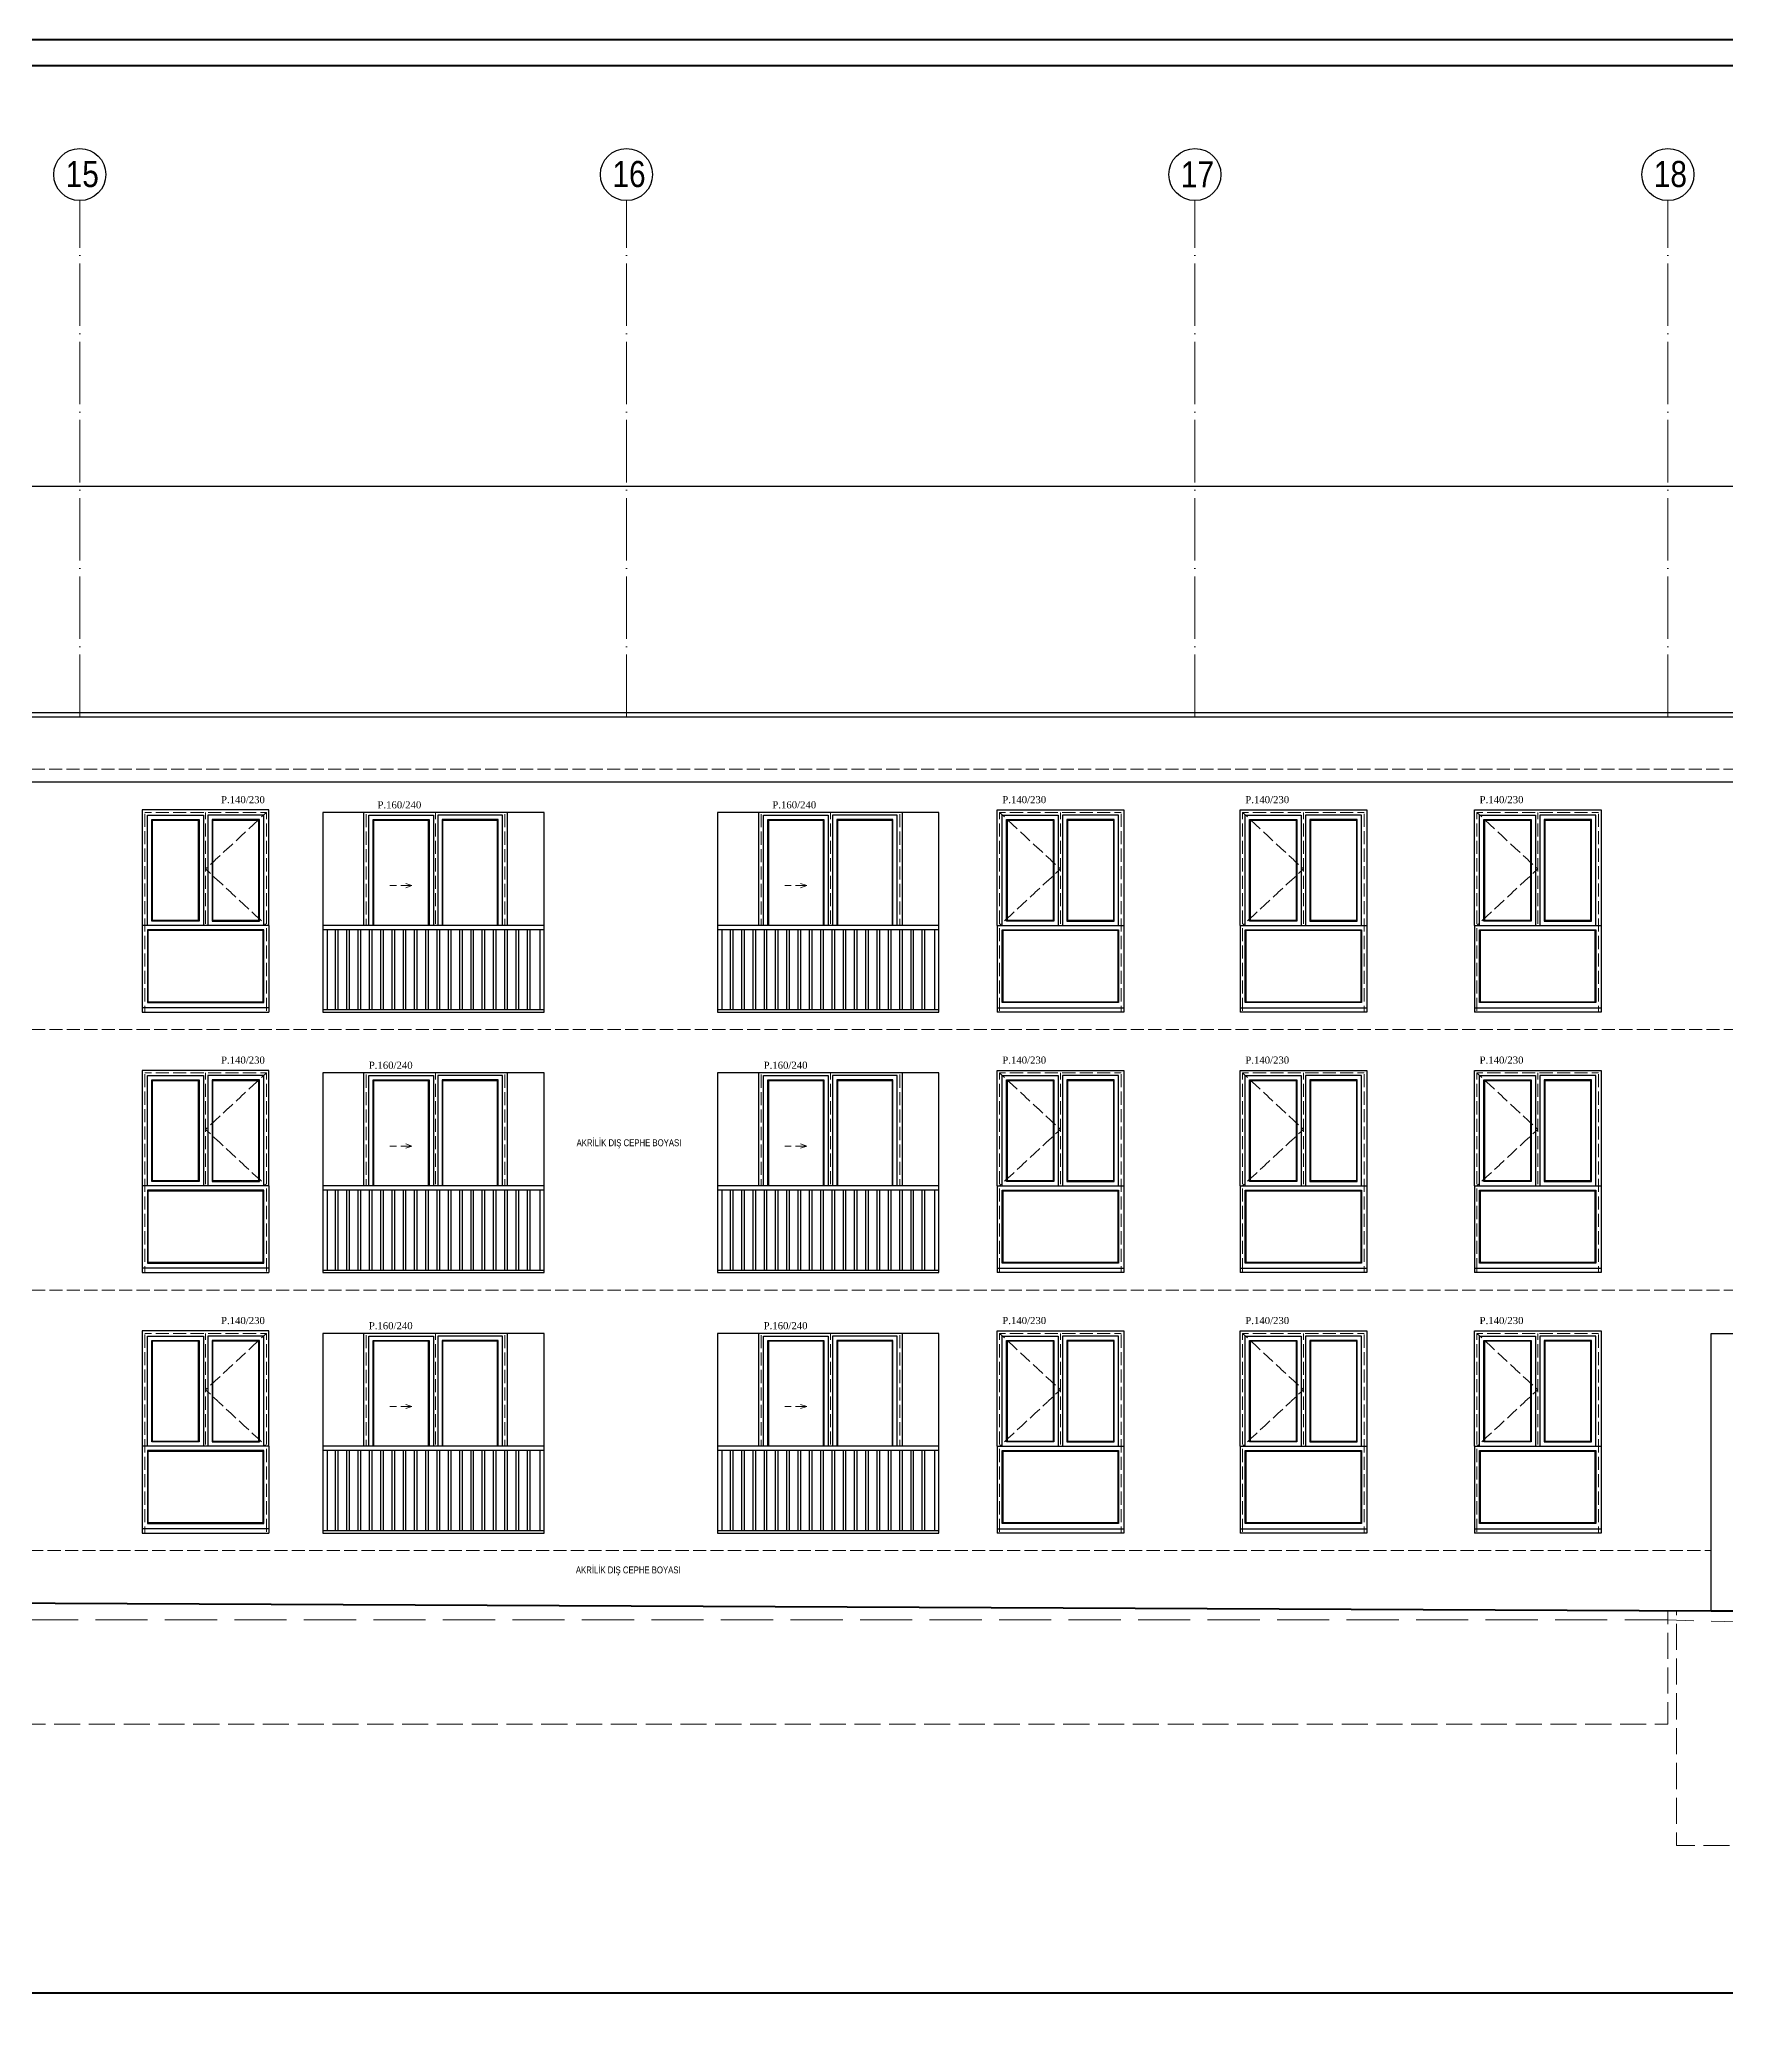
# Model space of a CAD drawing. Header units: millimetres. Extents: x 11587 to 81192, y -36083 to -25300.
# Drawn here: x 72879 to 74821, y -33878 to -31583 of the extents above; entities that cross this region are included whole.
import ezdxf

# ---------------------------------------------------------------- set-up
doc = ezdxf.new("R2010")
doc.units = ezdxf.units.MM
doc.linetypes.add('AKS', pattern=[30, 24, -3, 0, -3])
doc.linetypes.add('IZDUSUM1', pattern=[20, 7.5, -5, 7.5, 0])
for name, color, linetype, lineweight in [('rtm-aks balon', 20, 'Continuous', 25), ('rtm-aks balon yazı', 7, 'Continuous', 20), ('rtm-aks yeni', 7, 'AKS', 20), ('rtm-antet-02', 140, 'Continuous', 40), ('rtm-cephe-03', 241, 'Continuous', 30), ('rtm-cephe-04', 33, 'Continuous', 25), ('rtm-izdusum-üst ince', 8, 'IZDUSUM1', 5), ('rtm-izdusum-üst kalın', 211, 'IZDUSUM1', 15), ('rtm-kesit katmanı-05', 153, 'Continuous', 20), ('rtm-mhl-yazı-malzeme', 253, 'Continuous', 13), ('rtm-tas_betonarme', 50, 'Continuous', 40)]:
    doc.layers.add(name, color=color, linetype=linetype, lineweight=lineweight)
doc.styles.add('AKSYAZI', font='ARIALN.TTF')
doc.styles.get("Standard").update_dxf_attribs({"font": 'arial.ttf'})
doc.styles.add('VAZ-OLCU', font='times.ttf', dxfattribs={"height": 60})

msp = doc.modelspace()

# ---------------------------------------------------------------- linework, layer by layer
at = {"layer": 'rtm-aks balon'}
for centre in [(72925.29, -31738.07), (73555.29, -31738.07), (74210.29, -31738.07), (74755.29, -31738.07)]:
    msp.add_circle(centre, 30, dxfattribs=at)
at = {"layer": 'rtm-aks yeni', "ltscale": 3}
for p, q in [((72925.29, -32362.99), (72925.29, -31768.07)), ((73555.29, -32362.99), (73555.29, -31768.07)), ((74210.29, -32362.99), (74210.29, -31768.07)), ((74755.29, -32362.99), (74755.29, -31768.07))]:
    msp.add_line(p, q, dxfattribs=at)
at = {"layer": 'rtm-antet-02'}
for points in [[(68391.61, -31582.89), (68391.61, -36082.89), (81191.61, -36082.89), (81191.61, -31582.89), (68391.61, -31582.89)], [(81161.61, -33832.89), (68421.61, -33832.89)]]:
    msp.add_lwpolyline(points, dxfattribs=at)
msp.add_lwpolyline([(68421.61, -31612.89), (68421.61, -36052.89), (81161.61, -36052.89), (81161.61, -31612.89)], close=True, dxfattribs=at)
at = {"layer": 'rtm-cephe-03'}
for points in [[(68973.06, -32357.99), (69625.29, -32097.1), (75670.29, -32097.1)], [(76500.29, -32357.99), (68795.29, -32357.99)], [(76500.29, -32362.99), (68795.29, -32362.99)], [(76495.29, -32437.99), (68800.29, -32437.99)], [(74805.29, -33392.99), (74805.29, -33072.99), (75040.29, -33072.99), (75040.29, -33392.99)]]:
    msp.add_lwpolyline(points, dxfattribs=at)
for points in [[(73460.29, -32472.99), (73205.29, -32472.99), (73205.29, -32702.99), (73460.29, -32702.99)], [(73915.29, -32472.99), (73660.29, -32472.99), (73660.29, -32702.99), (73915.29, -32702.99)], [(73460.29, -32772.99), (73205.29, -32772.99), (73205.29, -33002.99), (73460.29, -33002.99)], [(73915.29, -32772.99), (73660.29, -32772.99), (73660.29, -33002.99), (73915.29, -33002.99)], [(73460.29, -33072.99), (73205.29, -33072.99), (73205.29, -33302.99), (73460.29, -33302.99)], [(73915.29, -33072.99), (73660.29, -33072.99), (73660.29, -33302.99), (73915.29, -33302.99)]]:
    msp.add_lwpolyline(points, close=True, dxfattribs=at)
at = {"layer": 'rtm-cephe-04'}
for p, q in [((73143.29, -32697.99), (72997.29, -32697.99)), ((72997.29, -32697.99), (72997.29, -32702.99)), ((72997.29, -32702.99), (73143.29, -32702.99)), ((73143.29, -32697.99), (73143.29, -32702.99)), ((73982.29, -32697.99), (74128.29, -32697.99)), ((73982.29, -32697.99), (73982.29, -32702.99)), ((74128.29, -32702.99), (73982.29, -32702.99)), ((74128.29, -32697.99), (74128.29, -32702.99)), ((74262.29, -32697.99), (74408.29, -32697.99)), ((74262.29, -32697.99), (74262.29, -32702.99)), ((74408.29, -32702.99), (74262.29, -32702.99)), ((74408.29, -32697.99), (74408.29, -32702.99)), ((74532.29, -32697.99), (74678.29, -32697.99)), ((74532.29, -32697.99), (74532.29, -32702.99)), ((74678.29, -32702.99), (74532.29, -32702.99)), ((74678.29, -32697.99), (74678.29, -32702.99)), ((73143.29, -32997.99), (72997.29, -32997.99)), ((72997.29, -32997.99), (72997.29, -33002.99)), ((73143.29, -32997.99), (73143.29, -33002.99)), ((73982.29, -32997.99), (74128.29, -32997.99)), ((73982.29, -32997.99), (73982.29, -33002.99)), ((74128.29, -32997.99), (74128.29, -33002.99)), ((74262.29, -32997.99), (74408.29, -32997.99)), ((74262.29, -32997.99), (74262.29, -33002.99)), ((74408.29, -32997.99), (74408.29, -33002.99)), ((74532.29, -32997.99), (74678.29, -32997.99)), ((74532.29, -32997.99), (74532.29, -33002.99)), ((74678.29, -32997.99), (74678.29, -33002.99)), ((72997.29, -33002.99), (73143.29, -33002.99)), ((74128.29, -33002.99), (73982.29, -33002.99)), ((74408.29, -33002.99), (74262.29, -33002.99)), ((74678.29, -33002.99), (74532.29, -33002.99)), ((73143.29, -33297.99), (72997.29, -33297.99)), ((72997.29, -33297.99), (72997.29, -33302.99)), ((73143.29, -33297.99), (73143.29, -33302.99)), ((73982.29, -33297.99), (74128.29, -33297.99)), ((73982.29, -33297.99), (73982.29, -33302.99)), ((74128.29, -33297.99), (74128.29, -33302.99)), ((74262.29, -33297.99), (74408.29, -33297.99)), ((74262.29, -33297.99), (74262.29, -33302.99)), ((74408.29, -33297.99), (74408.29, -33302.99)), ((74532.29, -33297.99), (74678.29, -33297.99)), ((74532.29, -33297.99), (74532.29, -33302.99)), ((74678.29, -33297.99), (74678.29, -33302.99)), ((72997.29, -33302.99), (73143.29, -33302.99)), ((74128.29, -33302.99), (73982.29, -33302.99)), ((74408.29, -33302.99), (74262.29, -33302.99)), ((74678.29, -33302.99), (74532.29, -33302.99))]:
    msp.add_line(p, q, dxfattribs=at)
for points in [[(73143.29, -32602.99), (73143.29, -32469.99), (72997.29, -32469.99), (72997.29, -32602.99)], [(73252.29, -32472.99), (73252.29, -32602.99)], [(73418.29, -32602.99), (73418.29, -32472.99)], [(73707.29, -32472.99), (73707.29, -32602.99)], [(73873.29, -32602.99), (73873.29, -32472.99)], [(73982.29, -32602.99), (73982.29, -32469.99), (74128.29, -32469.99), (74128.29, -32602.99)], [(74262.29, -32602.99), (74262.29, -32469.99), (74408.29, -32469.99), (74408.29, -32602.99)], [(74532.29, -32602.99), (74532.29, -32469.99), (74678.29, -32469.99), (74678.29, -32602.99)], [(73003.29, -32602.99), (73003.29, -32475.99), (73067.79, -32475.99), (73067.79, -32602.99)], [(73137.29, -32602.99), (73137.29, -32475.99), (73072.79, -32475.99), (73072.79, -32602.99)], [(73258.29, -32602.99), (73258.29, -32475.99), (73332.79, -32475.99), (73332.79, -32602.99)], [(73263.29, -32602.99), (73263.29, -32480.99), (73327.79, -32480.99), (73327.79, -32602.99)], [(73412.29, -32602.99), (73412.29, -32475.99), (73337.79, -32475.99), (73337.79, -32602.99)], [(73407.29, -32602.99), (73407.29, -32480.99), (73342.79, -32480.99), (73342.79, -32602.99)], [(73713.29, -32602.99), (73713.29, -32475.99), (73787.79, -32475.99), (73787.79, -32602.99)], [(73718.29, -32602.99), (73718.29, -32480.99), (73782.79, -32480.99), (73782.79, -32602.99)], [(73867.29, -32602.99), (73867.29, -32475.99), (73792.79, -32475.99), (73792.79, -32602.99)], [(73862.29, -32602.99), (73862.29, -32480.99), (73797.79, -32480.99), (73797.79, -32602.99)], [(73988.29, -32602.99), (73988.29, -32475.99), (74052.79, -32475.99), (74052.79, -32602.99)], [(74122.29, -32602.99), (74122.29, -32475.99), (74057.79, -32475.99), (74057.79, -32602.99)], [(74268.29, -32602.99), (74268.29, -32475.99), (74332.79, -32475.99), (74332.79, -32602.99)], [(74402.29, -32602.99), (74402.29, -32475.99), (74337.79, -32475.99), (74337.79, -32602.99)], [(74538.29, -32602.99), (74538.29, -32475.99), (74602.79, -32475.99), (74602.79, -32602.99)], [(74672.29, -32602.99), (74672.29, -32475.99), (74607.79, -32475.99), (74607.79, -32602.99)], [(72997.29, -32602.99), (72997.29, -32697.99)], [(73143.29, -32602.99), (72997.29, -32602.99)], [(73143.29, -32602.99), (73143.29, -32697.99)], [(73460.29, -32602.99), (73205.29, -32602.99)], [(73460.29, -32607.99), (73205.29, -32607.99)], [(73210.29, -32607.99), (73210.29, -32699.99)], [(73219.79, -32607.99), (73219.79, -32699.99)], [(73222.79, -32607.99), (73222.79, -32699.99)], [(73232.79, -32607.99), (73232.79, -32699.99)], [(73235.79, -32607.99), (73235.79, -32699.99)], [(73245.79, -32607.99), (73245.79, -32699.99)], [(73248.79, -32607.99), (73248.79, -32699.99)], [(73258.79, -32607.99), (73258.79, -32699.99)], [(73261.79, -32607.99), (73261.79, -32699.99)], [(73271.79, -32607.99), (73271.79, -32699.99)], [(73274.79, -32607.99), (73274.79, -32699.99)], [(73284.79, -32607.99), (73284.79, -32699.99)], [(73287.79, -32607.99), (73287.79, -32699.99)], [(73297.79, -32607.99), (73297.79, -32699.99)], [(73300.79, -32607.99), (73300.79, -32699.99)], [(73310.79, -32607.99), (73310.79, -32699.99)], [(73313.79, -32607.99), (73313.79, -32699.99)], [(73323.79, -32607.99), (73323.79, -32699.99)], [(73326.79, -32607.99), (73326.79, -32699.99)], [(73336.79, -32607.99), (73336.79, -32699.99)], [(73339.79, -32607.99), (73339.79, -32699.99)], [(73349.79, -32607.99), (73349.79, -32699.99)], [(73352.79, -32607.99), (73352.79, -32699.99)], [(73362.79, -32607.99), (73362.79, -32699.99)], [(73365.79, -32607.99), (73365.79, -32699.99)], [(73375.79, -32607.99), (73375.79, -32699.99)], [(73378.79, -32607.99), (73378.79, -32699.99)], [(73388.79, -32607.99), (73388.79, -32699.99)], [(73391.79, -32607.99), (73391.79, -32699.99)], [(73401.79, -32607.99), (73401.79, -32699.99)], [(73404.79, -32607.99), (73404.79, -32699.99)], [(73414.79, -32607.99), (73414.79, -32699.99)], [(73417.79, -32607.99), (73417.79, -32699.99)], [(73427.79, -32607.99), (73427.79, -32699.99)], [(73430.79, -32607.99), (73430.79, -32699.99)], [(73440.79, -32607.99), (73440.79, -32699.99)], [(73443.79, -32607.99), (73443.79, -32699.99)], [(73455.29, -32607.99), (73455.29, -32699.99)], [(73915.29, -32602.99), (73660.29, -32602.99)], [(73915.29, -32607.99), (73660.29, -32607.99)], [(73665.29, -32607.99), (73665.29, -32699.99)], [(73674.79, -32607.99), (73674.79, -32699.99)], [(73677.79, -32607.99), (73677.79, -32699.99)], [(73687.79, -32607.99), (73687.79, -32699.99)], [(73690.79, -32607.99), (73690.79, -32699.99)], [(73700.79, -32607.99), (73700.79, -32699.99)], [(73703.79, -32607.99), (73703.79, -32699.99)], [(73713.79, -32607.99), (73713.79, -32699.99)], [(73716.79, -32607.99), (73716.79, -32699.99)], [(73726.79, -32607.99), (73726.79, -32699.99)], [(73729.79, -32607.99), (73729.79, -32699.99)], [(73739.79, -32607.99), (73739.79, -32699.99)], [(73742.79, -32607.99), (73742.79, -32699.99)], [(73752.79, -32607.99), (73752.79, -32699.99)], [(73755.79, -32607.99), (73755.79, -32699.99)], [(73765.79, -32607.99), (73765.79, -32699.99)], [(73768.79, -32607.99), (73768.79, -32699.99)], [(73778.79, -32607.99), (73778.79, -32699.99)], [(73781.79, -32607.99), (73781.79, -32699.99)], [(73791.79, -32607.99), (73791.79, -32699.99)], [(73794.79, -32607.99), (73794.79, -32699.99)], [(73804.79, -32607.99), (73804.79, -32699.99)], [(73807.79, -32607.99), (73807.79, -32699.99)], [(73817.79, -32607.99), (73817.79, -32699.99)], [(73820.79, -32607.99), (73820.79, -32699.99)], [(73830.79, -32607.99), (73830.79, -32699.99)], [(73833.79, -32607.99), (73833.79, -32699.99)], [(73843.79, -32607.99), (73843.79, -32699.99)], [(73846.79, -32607.99), (73846.79, -32699.99)], [(73856.79, -32607.99), (73856.79, -32699.99)], [(73859.79, -32607.99), (73859.79, -32699.99)], [(73869.79, -32607.99), (73869.79, -32699.99)], [(73872.79, -32607.99), (73872.79, -32699.99)], [(73882.79, -32607.99), (73882.79, -32699.99)], [(73885.79, -32607.99), (73885.79, -32699.99)], [(73895.79, -32607.99), (73895.79, -32699.99)], [(73898.79, -32607.99), (73898.79, -32699.99)], [(73910.29, -32607.99), (73910.29, -32699.99)], [(73982.29, -32602.99), (73982.29, -32697.99)], [(73982.29, -32602.99), (74128.29, -32602.99)], [(74128.29, -32602.99), (74128.29, -32697.99)], [(74262.29, -32602.99), (74262.29, -32697.99)], [(74262.29, -32602.99), (74408.29, -32602.99)], [(74408.29, -32602.99), (74408.29, -32697.99)], [(74532.29, -32602.99), (74532.29, -32697.99)], [(74532.29, -32602.99), (74678.29, -32602.99)], [(74678.29, -32602.99), (74678.29, -32697.99)], [(73205.29, -32699.99), (73460.29, -32699.99)], [(73660.29, -32699.99), (73915.29, -32699.99)], [(73143.29, -32902.99), (73143.29, -32769.99), (72997.29, -32769.99), (72997.29, -32902.99)], [(73982.29, -32902.99), (73982.29, -32769.99), (74128.29, -32769.99), (74128.29, -32902.99)], [(74262.29, -32902.99), (74262.29, -32769.99), (74408.29, -32769.99), (74408.29, -32902.99)], [(74532.29, -32902.99), (74532.29, -32769.99), (74678.29, -32769.99), (74678.29, -32902.99)], [(73003.29, -32902.99), (73003.29, -32775.99), (73067.79, -32775.99), (73067.79, -32902.99)], [(73137.29, -32902.99), (73137.29, -32775.99), (73072.79, -32775.99), (73072.79, -32902.99)], [(73252.29, -32772.99), (73252.29, -32902.99)], [(73258.29, -32902.99), (73258.29, -32775.99), (73332.79, -32775.99), (73332.79, -32902.99)], [(73263.29, -32902.99), (73263.29, -32780.99), (73327.79, -32780.99), (73327.79, -32902.99)], [(73412.29, -32902.99), (73412.29, -32775.99), (73337.79, -32775.99), (73337.79, -32902.99)], [(73407.29, -32902.99), (73407.29, -32780.99), (73342.79, -32780.99), (73342.79, -32902.99)], [(73418.29, -32902.99), (73418.29, -32772.99)], [(73707.29, -32772.99), (73707.29, -32902.99)], [(73713.29, -32902.99), (73713.29, -32775.99), (73787.79, -32775.99), (73787.79, -32902.99)], [(73718.29, -32902.99), (73718.29, -32780.99), (73782.79, -32780.99), (73782.79, -32902.99)], [(73867.29, -32902.99), (73867.29, -32775.99), (73792.79, -32775.99), (73792.79, -32902.99)], [(73862.29, -32902.99), (73862.29, -32780.99), (73797.79, -32780.99), (73797.79, -32902.99)], [(73873.29, -32902.99), (73873.29, -32772.99)], [(73988.29, -32902.99), (73988.29, -32775.99), (74052.79, -32775.99), (74052.79, -32902.99)], [(74122.29, -32902.99), (74122.29, -32775.99), (74057.79, -32775.99), (74057.79, -32902.99)], [(74268.29, -32902.99), (74268.29, -32775.99), (74332.79, -32775.99), (74332.79, -32902.99)], [(74402.29, -32902.99), (74402.29, -32775.99), (74337.79, -32775.99), (74337.79, -32902.99)], [(74538.29, -32902.99), (74538.29, -32775.99), (74602.79, -32775.99), (74602.79, -32902.99)], [(74672.29, -32902.99), (74672.29, -32775.99), (74607.79, -32775.99), (74607.79, -32902.99)], [(72997.29, -32902.99), (72997.29, -32997.99)], [(73143.29, -32902.99), (72997.29, -32902.99)], [(73143.29, -32902.99), (73143.29, -32997.99)], [(73460.29, -32902.99), (73205.29, -32902.99)], [(73460.29, -32907.99), (73205.29, -32907.99)], [(73210.29, -32907.99), (73210.29, -32999.99)], [(73219.79, -32907.99), (73219.79, -32999.99)], [(73222.79, -32907.99), (73222.79, -32999.99)], [(73232.79, -32907.99), (73232.79, -32999.99)], [(73235.79, -32907.99), (73235.79, -32999.99)], [(73245.79, -32907.99), (73245.79, -32999.99)], [(73248.79, -32907.99), (73248.79, -32999.99)], [(73258.79, -32907.99), (73258.79, -32999.99)], [(73261.79, -32907.99), (73261.79, -32999.99)], [(73271.79, -32907.99), (73271.79, -32999.99)], [(73274.79, -32907.99), (73274.79, -32999.99)], [(73284.79, -32907.99), (73284.79, -32999.99)], [(73287.79, -32907.99), (73287.79, -32999.99)], [(73297.79, -32907.99), (73297.79, -32999.99)], [(73300.79, -32907.99), (73300.79, -32999.99)], [(73310.79, -32907.99), (73310.79, -32999.99)], [(73313.79, -32907.99), (73313.79, -32999.99)], [(73323.79, -32907.99), (73323.79, -32999.99)], [(73326.79, -32907.99), (73326.79, -32999.99)], [(73336.79, -32907.99), (73336.79, -32999.99)], [(73339.79, -32907.99), (73339.79, -32999.99)], [(73349.79, -32907.99), (73349.79, -32999.99)], [(73352.79, -32907.99), (73352.79, -32999.99)], [(73362.79, -32907.99), (73362.79, -32999.99)], [(73365.79, -32907.99), (73365.79, -32999.99)], [(73375.79, -32907.99), (73375.79, -32999.99)], [(73378.79, -32907.99), (73378.79, -32999.99)], [(73388.79, -32907.99), (73388.79, -32999.99)], [(73391.79, -32907.99), (73391.79, -32999.99)], [(73401.79, -32907.99), (73401.79, -32999.99)], [(73404.79, -32907.99), (73404.79, -32999.99)], [(73414.79, -32907.99), (73414.79, -32999.99)], [(73417.79, -32907.99), (73417.79, -32999.99)], [(73427.79, -32907.99), (73427.79, -32999.99)], [(73430.79, -32907.99), (73430.79, -32999.99)], [(73440.79, -32907.99), (73440.79, -32999.99)], [(73443.79, -32907.99), (73443.79, -32999.99)], [(73455.29, -32907.99), (73455.29, -32999.99)], [(73915.29, -32902.99), (73660.29, -32902.99)], [(73915.29, -32907.99), (73660.29, -32907.99)], [(73665.29, -32907.99), (73665.29, -32999.99)], [(73674.79, -32907.99), (73674.79, -32999.99)], [(73677.79, -32907.99), (73677.79, -32999.99)], [(73687.79, -32907.99), (73687.79, -32999.99)], [(73690.79, -32907.99), (73690.79, -32999.99)], [(73700.79, -32907.99), (73700.79, -32999.99)], [(73703.79, -32907.99), (73703.79, -32999.99)], [(73713.79, -32907.99), (73713.79, -32999.99)], [(73716.79, -32907.99), (73716.79, -32999.99)], [(73726.79, -32907.99), (73726.79, -32999.99)], [(73729.79, -32907.99), (73729.79, -32999.99)], [(73739.79, -32907.99), (73739.79, -32999.99)], [(73742.79, -32907.99), (73742.79, -32999.99)], [(73752.79, -32907.99), (73752.79, -32999.99)], [(73755.79, -32907.99), (73755.79, -32999.99)], [(73765.79, -32907.99), (73765.79, -32999.99)], [(73768.79, -32907.99), (73768.79, -32999.99)], [(73778.79, -32907.99), (73778.79, -32999.99)], [(73781.79, -32907.99), (73781.79, -32999.99)], [(73791.79, -32907.99), (73791.79, -32999.99)], [(73794.79, -32907.99), (73794.79, -32999.99)], [(73804.79, -32907.99), (73804.79, -32999.99)], [(73807.79, -32907.99), (73807.79, -32999.99)], [(73817.79, -32907.99), (73817.79, -32999.99)], [(73820.79, -32907.99), (73820.79, -32999.99)], [(73830.79, -32907.99), (73830.79, -32999.99)], [(73833.79, -32907.99), (73833.79, -32999.99)], [(73843.79, -32907.99), (73843.79, -32999.99)], [(73846.79, -32907.99), (73846.79, -32999.99)], [(73856.79, -32907.99), (73856.79, -32999.99)], [(73859.79, -32907.99), (73859.79, -32999.99)], [(73869.79, -32907.99), (73869.79, -32999.99)], [(73872.79, -32907.99), (73872.79, -32999.99)], [(73882.79, -32907.99), (73882.79, -32999.99)], [(73885.79, -32907.99), (73885.79, -32999.99)], [(73895.79, -32907.99), (73895.79, -32999.99)], [(73898.79, -32907.99), (73898.79, -32999.99)], [(73910.29, -32907.99), (73910.29, -32999.99)], [(73982.29, -32902.99), (73982.29, -32997.99)], [(73982.29, -32902.99), (74128.29, -32902.99)], [(74128.29, -32902.99), (74128.29, -32997.99)], [(74262.29, -32902.99), (74262.29, -32997.99)], [(74262.29, -32902.99), (74408.29, -32902.99)], [(74408.29, -32902.99), (74408.29, -32997.99)], [(74532.29, -32902.99), (74532.29, -32997.99)], [(74532.29, -32902.99), (74678.29, -32902.99)], [(74678.29, -32902.99), (74678.29, -32997.99)], [(73205.29, -32999.99), (73460.29, -32999.99)], [(73660.29, -32999.99), (73915.29, -32999.99)], [(73143.29, -33202.99), (73143.29, -33069.99), (72997.29, -33069.99), (72997.29, -33202.99)], [(73982.29, -33202.99), (73982.29, -33069.99), (74128.29, -33069.99), (74128.29, -33202.99)], [(74262.29, -33202.99), (74262.29, -33069.99), (74408.29, -33069.99), (74408.29, -33202.99)], [(74532.29, -33202.99), (74532.29, -33069.99), (74678.29, -33069.99), (74678.29, -33202.99)], [(73003.29, -33202.99), (73003.29, -33075.99), (73067.79, -33075.99), (73067.79, -33202.99)], [(73137.29, -33202.99), (73137.29, -33075.99), (73072.79, -33075.99), (73072.79, -33202.99)], [(73252.29, -33072.99), (73252.29, -33202.99)], [(73258.29, -33202.99), (73258.29, -33075.99), (73332.79, -33075.99), (73332.79, -33202.99)], [(73263.29, -33202.99), (73263.29, -33080.99), (73327.79, -33080.99), (73327.79, -33202.99)], [(73412.29, -33202.99), (73412.29, -33075.99), (73337.79, -33075.99), (73337.79, -33202.99)], [(73407.29, -33202.99), (73407.29, -33080.99), (73342.79, -33080.99), (73342.79, -33202.99)], [(73418.29, -33202.99), (73418.29, -33072.99)], [(73707.29, -33072.99), (73707.29, -33202.99)], [(73713.29, -33202.99), (73713.29, -33075.99), (73787.79, -33075.99), (73787.79, -33202.99)], [(73718.29, -33202.99), (73718.29, -33080.99), (73782.79, -33080.99), (73782.79, -33202.99)], [(73867.29, -33202.99), (73867.29, -33075.99), (73792.79, -33075.99), (73792.79, -33202.99)], [(73862.29, -33202.99), (73862.29, -33080.99), (73797.79, -33080.99), (73797.79, -33202.99)], [(73873.29, -33202.99), (73873.29, -33072.99)], [(73988.29, -33202.99), (73988.29, -33075.99), (74052.79, -33075.99), (74052.79, -33202.99)], [(74122.29, -33202.99), (74122.29, -33075.99), (74057.79, -33075.99), (74057.79, -33202.99)], [(74268.29, -33202.99), (74268.29, -33075.99), (74332.79, -33075.99), (74332.79, -33202.99)], [(74402.29, -33202.99), (74402.29, -33075.99), (74337.79, -33075.99), (74337.79, -33202.99)], [(74538.29, -33202.99), (74538.29, -33075.99), (74602.79, -33075.99), (74602.79, -33202.99)], [(74672.29, -33202.99), (74672.29, -33075.99), (74607.79, -33075.99), (74607.79, -33202.99)], [(72997.29, -33202.99), (72997.29, -33297.99)], [(73143.29, -33202.99), (72997.29, -33202.99)], [(73143.29, -33202.99), (73143.29, -33297.99)], [(73460.29, -33202.99), (73205.29, -33202.99)], [(73460.29, -33207.99), (73205.29, -33207.99)], [(73210.29, -33207.99), (73210.29, -33299.99)], [(73219.79, -33207.99), (73219.79, -33299.99)], [(73222.79, -33207.99), (73222.79, -33299.99)], [(73232.79, -33207.99), (73232.79, -33299.99)], [(73235.79, -33207.99), (73235.79, -33299.99)], [(73245.79, -33207.99), (73245.79, -33299.99)], [(73248.79, -33207.99), (73248.79, -33299.99)], [(73258.79, -33207.99), (73258.79, -33299.99)], [(73261.79, -33207.99), (73261.79, -33299.99)], [(73271.79, -33207.99), (73271.79, -33299.99)], [(73274.79, -33207.99), (73274.79, -33299.99)], [(73284.79, -33207.99), (73284.79, -33299.99)], [(73287.79, -33207.99), (73287.79, -33299.99)], [(73297.79, -33207.99), (73297.79, -33299.99)], [(73300.79, -33207.99), (73300.79, -33299.99)], [(73310.79, -33207.99), (73310.79, -33299.99)], [(73313.79, -33207.99), (73313.79, -33299.99)], [(73323.79, -33207.99), (73323.79, -33299.99)], [(73326.79, -33207.99), (73326.79, -33299.99)], [(73336.79, -33207.99), (73336.79, -33299.99)], [(73339.79, -33207.99), (73339.79, -33299.99)], [(73349.79, -33207.99), (73349.79, -33299.99)], [(73352.79, -33207.99), (73352.79, -33299.99)], [(73362.79, -33207.99), (73362.79, -33299.99)], [(73365.79, -33207.99), (73365.79, -33299.99)], [(73375.79, -33207.99), (73375.79, -33299.99)], [(73378.79, -33207.99), (73378.79, -33299.99)], [(73388.79, -33207.99), (73388.79, -33299.99)], [(73391.79, -33207.99), (73391.79, -33299.99)], [(73401.79, -33207.99), (73401.79, -33299.99)], [(73404.79, -33207.99), (73404.79, -33299.99)], [(73414.79, -33207.99), (73414.79, -33299.99)], [(73417.79, -33207.99), (73417.79, -33299.99)], [(73427.79, -33207.99), (73427.79, -33299.99)], [(73430.79, -33207.99), (73430.79, -33299.99)], [(73440.79, -33207.99), (73440.79, -33299.99)], [(73443.79, -33207.99), (73443.79, -33299.99)], [(73455.29, -33207.99), (73455.29, -33299.99)], [(73915.29, -33202.99), (73660.29, -33202.99)], [(73915.29, -33207.99), (73660.29, -33207.99)], [(73665.29, -33207.99), (73665.29, -33299.99)], [(73674.79, -33207.99), (73674.79, -33299.99)], [(73677.79, -33207.99), (73677.79, -33299.99)], [(73687.79, -33207.99), (73687.79, -33299.99)], [(73690.79, -33207.99), (73690.79, -33299.99)], [(73700.79, -33207.99), (73700.79, -33299.99)], [(73703.79, -33207.99), (73703.79, -33299.99)], [(73713.79, -33207.99), (73713.79, -33299.99)], [(73716.79, -33207.99), (73716.79, -33299.99)], [(73726.79, -33207.99), (73726.79, -33299.99)], [(73729.79, -33207.99), (73729.79, -33299.99)], [(73739.79, -33207.99), (73739.79, -33299.99)], [(73742.79, -33207.99), (73742.79, -33299.99)], [(73752.79, -33207.99), (73752.79, -33299.99)], [(73755.79, -33207.99), (73755.79, -33299.99)], [(73765.79, -33207.99), (73765.79, -33299.99)], [(73768.79, -33207.99), (73768.79, -33299.99)], [(73778.79, -33207.99), (73778.79, -33299.99)], [(73781.79, -33207.99), (73781.79, -33299.99)], [(73791.79, -33207.99), (73791.79, -33299.99)], [(73794.79, -33207.99), (73794.79, -33299.99)], [(73804.79, -33207.99), (73804.79, -33299.99)], [(73807.79, -33207.99), (73807.79, -33299.99)], [(73817.79, -33207.99), (73817.79, -33299.99)], [(73820.79, -33207.99), (73820.79, -33299.99)], [(73830.79, -33207.99), (73830.79, -33299.99)], [(73833.79, -33207.99), (73833.79, -33299.99)], [(73843.79, -33207.99), (73843.79, -33299.99)], [(73846.79, -33207.99), (73846.79, -33299.99)], [(73856.79, -33207.99), (73856.79, -33299.99)], [(73859.79, -33207.99), (73859.79, -33299.99)], [(73869.79, -33207.99), (73869.79, -33299.99)], [(73872.79, -33207.99), (73872.79, -33299.99)], [(73882.79, -33207.99), (73882.79, -33299.99)], [(73885.79, -33207.99), (73885.79, -33299.99)], [(73895.79, -33207.99), (73895.79, -33299.99)], [(73898.79, -33207.99), (73898.79, -33299.99)], [(73910.29, -33207.99), (73910.29, -33299.99)], [(73982.29, -33202.99), (73982.29, -33297.99)], [(73982.29, -33202.99), (74128.29, -33202.99)], [(74128.29, -33202.99), (74128.29, -33297.99)], [(74262.29, -33202.99), (74262.29, -33297.99)], [(74262.29, -33202.99), (74408.29, -33202.99)], [(74408.29, -33202.99), (74408.29, -33297.99)], [(74532.29, -33202.99), (74532.29, -33297.99)], [(74532.29, -33202.99), (74678.29, -33202.99)], [(74678.29, -33202.99), (74678.29, -33297.99)], [(73205.29, -33299.99), (73460.29, -33299.99)], [(73660.29, -33299.99), (73915.29, -33299.99)]]:
    msp.add_lwpolyline(points, dxfattribs=at)
for points in [[(73062.79, -32480.99), (73062.79, -32597.99), (73008.29, -32597.99), (73008.29, -32480.99)], [(73077.79, -32480.99), (73077.79, -32597.99), (73132.29, -32597.99), (73132.29, -32480.99)], [(74047.79, -32480.99), (74047.79, -32597.99), (73993.29, -32597.99), (73993.29, -32480.99)], [(74062.79, -32480.99), (74062.79, -32597.99), (74117.29, -32597.99), (74117.29, -32480.99)], [(74327.79, -32480.99), (74327.79, -32597.99), (74273.29, -32597.99), (74273.29, -32480.99)], [(74342.79, -32480.99), (74342.79, -32597.99), (74397.29, -32597.99), (74397.29, -32480.99)], [(74597.79, -32480.99), (74597.79, -32597.99), (74543.29, -32597.99), (74543.29, -32480.99)], [(74612.79, -32480.99), (74612.79, -32597.99), (74667.29, -32597.99), (74667.29, -32480.99)], [(73003.29, -32691.99), (73137.29, -32691.99), (73137.29, -32607.99), (73003.29, -32607.99)], [(74122.29, -32691.99), (73988.29, -32691.99), (73988.29, -32607.99), (74122.29, -32607.99)], [(74402.29, -32691.99), (74268.29, -32691.99), (74268.29, -32607.99), (74402.29, -32607.99)], [(74672.29, -32691.99), (74538.29, -32691.99), (74538.29, -32607.99), (74672.29, -32607.99)], [(73062.79, -32780.99), (73062.79, -32897.99), (73008.29, -32897.99), (73008.29, -32780.99)], [(73077.79, -32780.99), (73077.79, -32897.99), (73132.29, -32897.99), (73132.29, -32780.99)], [(74047.79, -32780.99), (74047.79, -32897.99), (73993.29, -32897.99), (73993.29, -32780.99)], [(74062.79, -32780.99), (74062.79, -32897.99), (74117.29, -32897.99), (74117.29, -32780.99)], [(74327.79, -32780.99), (74327.79, -32897.99), (74273.29, -32897.99), (74273.29, -32780.99)], [(74342.79, -32780.99), (74342.79, -32897.99), (74397.29, -32897.99), (74397.29, -32780.99)], [(74597.79, -32780.99), (74597.79, -32897.99), (74543.29, -32897.99), (74543.29, -32780.99)], [(74612.79, -32780.99), (74612.79, -32897.99), (74667.29, -32897.99), (74667.29, -32780.99)], [(73003.29, -32991.99), (73137.29, -32991.99), (73137.29, -32907.99), (73003.29, -32907.99)], [(74122.29, -32991.99), (73988.29, -32991.99), (73988.29, -32907.99), (74122.29, -32907.99)], [(74402.29, -32991.99), (74268.29, -32991.99), (74268.29, -32907.99), (74402.29, -32907.99)], [(74672.29, -32991.99), (74538.29, -32991.99), (74538.29, -32907.99), (74672.29, -32907.99)], [(73062.79, -33080.99), (73062.79, -33197.99), (73008.29, -33197.99), (73008.29, -33080.99)], [(73077.79, -33080.99), (73077.79, -33197.99), (73132.29, -33197.99), (73132.29, -33080.99)], [(74047.79, -33080.99), (74047.79, -33197.99), (73993.29, -33197.99), (73993.29, -33080.99)], [(74062.79, -33080.99), (74062.79, -33197.99), (74117.29, -33197.99), (74117.29, -33080.99)], [(74327.79, -33080.99), (74327.79, -33197.99), (74273.29, -33197.99), (74273.29, -33080.99)], [(74342.79, -33080.99), (74342.79, -33197.99), (74397.29, -33197.99), (74397.29, -33080.99)], [(74597.79, -33080.99), (74597.79, -33197.99), (74543.29, -33197.99), (74543.29, -33080.99)], [(74612.79, -33080.99), (74612.79, -33197.99), (74667.29, -33197.99), (74667.29, -33080.99)], [(73003.29, -33291.99), (73137.29, -33291.99), (73137.29, -33207.99), (73003.29, -33207.99)], [(74122.29, -33291.99), (73988.29, -33291.99), (73988.29, -33207.99), (74122.29, -33207.99)], [(74402.29, -33291.99), (74268.29, -33291.99), (74268.29, -33207.99), (74402.29, -33207.99)], [(74672.29, -33291.99), (74538.29, -33291.99), (74538.29, -33207.99), (74672.29, -33207.99)]]:
    msp.add_lwpolyline(points, close=True, dxfattribs=at)
at = {"layer": 'rtm-izdusum-üst ince'}
for p, q in [((73000.29, -32702.99), (73000.29, -32472.99)), ((73000.29, -32472.99), (73140.29, -32472.99)), ((73140.29, -32472.99), (73140.29, -32702.99)), ((73255.29, -32602.99), (73255.29, -32472.99)), ((73415.29, -32602.99), (73415.29, -32472.99)), ((73710.29, -32602.99), (73710.29, -32472.99)), ((73870.29, -32602.99), (73870.29, -32472.99)), ((74125.29, -32472.99), (73985.29, -32472.99)), ((73985.29, -32472.99), (73985.29, -32702.99)), ((74125.29, -32702.99), (74125.29, -32472.99)), ((74405.29, -32472.99), (74265.29, -32472.99)), ((74265.29, -32472.99), (74265.29, -32702.99)), ((74405.29, -32702.99), (74405.29, -32472.99)), ((74675.29, -32472.99), (74535.29, -32472.99)), ((74535.29, -32472.99), (74535.29, -32702.99)), ((74675.29, -32702.99), (74675.29, -32472.99)), ((73000.29, -33002.99), (73000.29, -32772.99)), ((73000.29, -32772.99), (73140.29, -32772.99)), ((73140.29, -32772.99), (73140.29, -33002.99)), ((73255.29, -32902.99), (73255.29, -32772.99)), ((73415.29, -32902.99), (73415.29, -32772.99)), ((73710.29, -32902.99), (73710.29, -32772.99)), ((73870.29, -32902.99), (73870.29, -32772.99)), ((74125.29, -32772.99), (73985.29, -32772.99)), ((73985.29, -32772.99), (73985.29, -33002.99)), ((74125.29, -33002.99), (74125.29, -32772.99)), ((74405.29, -32772.99), (74265.29, -32772.99)), ((74265.29, -32772.99), (74265.29, -33002.99)), ((74405.29, -33002.99), (74405.29, -32772.99)), ((74675.29, -32772.99), (74535.29, -32772.99)), ((74535.29, -32772.99), (74535.29, -33002.99)), ((74675.29, -33002.99), (74675.29, -32772.99)), ((73000.29, -33302.99), (73000.29, -33072.99)), ((73000.29, -33072.99), (73140.29, -33072.99)), ((73140.29, -33072.99), (73140.29, -33302.99)), ((73255.29, -33202.99), (73255.29, -33072.99)), ((73415.29, -33202.99), (73415.29, -33072.99)), ((73710.29, -33202.99), (73710.29, -33072.99)), ((73870.29, -33202.99), (73870.29, -33072.99)), ((74125.29, -33072.99), (73985.29, -33072.99)), ((73985.29, -33072.99), (73985.29, -33302.99)), ((74125.29, -33302.99), (74125.29, -33072.99)), ((74405.29, -33072.99), (74265.29, -33072.99)), ((74265.29, -33072.99), (74265.29, -33302.99)), ((74405.29, -33302.99), (74405.29, -33072.99)), ((74675.29, -33072.99), (74535.29, -33072.99)), ((74535.29, -33072.99), (74535.29, -33302.99)), ((74675.29, -33302.99), (74675.29, -33072.99))]:
    msp.add_line(p, q, dxfattribs=at)
for points in [[(76495.29, -32422.99), (68800.29, -32422.99)], [(73140.29, -32472.99), (73070.29, -32537.99), (73140.29, -32602.99)], [(73070.29, -32472.99), (73070.29, -32602.99)], [(73335.29, -32472.99), (73335.29, -32602.99)], [(73790.29, -32472.99), (73790.29, -32602.99)], [(73985.29, -32472.99), (74055.29, -32537.99), (73985.29, -32602.99)], [(74055.29, -32472.99), (74055.29, -32602.99)], [(74265.29, -32472.99), (74335.29, -32537.99), (74265.29, -32602.99)], [(74335.29, -32472.99), (74335.29, -32602.99)], [(74535.29, -32472.99), (74605.29, -32537.99), (74535.29, -32602.99)], [(74605.29, -32472.99), (74605.29, -32602.99)], [(73282.68, -32557.17), (73308, -32557.17)], [(73308, -32557.17), (73297.59, -32553.56)], [(73308, -32557.17), (73297.59, -32560.77)], [(73737.68, -32557.17), (73763, -32557.17)], [(73763, -32557.17), (73752.59, -32553.56)], [(73763, -32557.17), (73752.59, -32560.77)], [(76415.29, -32722.99), (68880.29, -32722.99)], [(73140.29, -32772.99), (73070.29, -32837.99), (73140.29, -32902.99)], [(73070.29, -32772.99), (73070.29, -32902.99)], [(73335.29, -32772.99), (73335.29, -32902.99)], [(73790.29, -32772.99), (73790.29, -32902.99)], [(73985.29, -32772.99), (74055.29, -32837.99), (73985.29, -32902.99)], [(74055.29, -32772.99), (74055.29, -32902.99)], [(74265.29, -32772.99), (74335.29, -32837.99), (74265.29, -32902.99)], [(74335.29, -32772.99), (74335.29, -32902.99)], [(74535.29, -32772.99), (74605.29, -32837.99), (74535.29, -32902.99)], [(74605.29, -32772.99), (74605.29, -32902.99)], [(73282.68, -32857.17), (73308, -32857.17)], [(73308, -32857.17), (73297.59, -32853.56)], [(73308, -32857.17), (73297.59, -32860.77)], [(73737.68, -32857.17), (73763, -32857.17)], [(73763, -32857.17), (73752.59, -32853.56)], [(73763, -32857.17), (73752.59, -32860.77)], [(76415.29, -33022.99), (68880.29, -33022.99)], [(73140.29, -33072.99), (73070.29, -33137.99), (73140.29, -33202.99)], [(73070.29, -33072.99), (73070.29, -33202.99)], [(73335.29, -33072.99), (73335.29, -33202.99)], [(73790.29, -33072.99), (73790.29, -33202.99)], [(73985.29, -33072.99), (74055.29, -33137.99), (73985.29, -33202.99)], [(74055.29, -33072.99), (74055.29, -33202.99)], [(74265.29, -33072.99), (74335.29, -33137.99), (74265.29, -33202.99)], [(74335.29, -33072.99), (74335.29, -33202.99)], [(74535.29, -33072.99), (74605.29, -33137.99), (74535.29, -33202.99)], [(74605.29, -33072.99), (74605.29, -33202.99)], [(73282.68, -33157.17), (73308, -33157.17)], [(73308, -33157.17), (73297.59, -33153.56)], [(73308, -33157.17), (73297.59, -33160.77)], [(73737.68, -33157.17), (73763, -33157.17)], [(73763, -33157.17), (73752.59, -33153.56)], [(73763, -33157.17), (73752.59, -33160.77)], [(74805.29, -33322.99), (70490.29, -33322.99)]]:
    msp.add_lwpolyline(points, dxfattribs=at)
at = {"layer": 'rtm-izdusum-üst ince', "ltscale": 2}
for points in [[(74755.29, -33392.76), (74755.29, -33522.99), (68880.29, -33522.99), (68880.29, -33372.99)], [(76415.29, -33442.99), (76415.29, -33662.99), (74765.29, -33662.99), (74765.29, -33392.81)]]:
    msp.add_lwpolyline(points, dxfattribs=at)
at = {"layer": 'rtm-izdusum-üst kalın', "ltscale": 4}
msp.add_lwpolyline([(68880.29, -33372.99), (70490.29, -33402.99), (74755.29, -33402.99), (76415.29, -33452.99), (76698.91, -33452.99)], dxfattribs=at)
at = {"layer": 'rtm-kesit katmanı-05'}
for points in [[(73061.79, -32481.99), (73061.79, -32596.99), (73009.29, -32596.99), (73009.29, -32481.99)], [(73078.79, -32481.99), (73078.79, -32596.99), (73131.29, -32596.99), (73131.29, -32481.99)], [(74046.79, -32481.99), (74046.79, -32596.99), (73994.29, -32596.99), (73994.29, -32481.99)], [(74063.79, -32481.99), (74063.79, -32596.99), (74116.29, -32596.99), (74116.29, -32481.99)], [(74326.79, -32481.99), (74326.79, -32596.99), (74274.29, -32596.99), (74274.29, -32481.99)], [(74343.79, -32481.99), (74343.79, -32596.99), (74396.29, -32596.99), (74396.29, -32481.99)], [(74596.79, -32481.99), (74596.79, -32596.99), (74544.29, -32596.99), (74544.29, -32481.99)], [(74613.79, -32481.99), (74613.79, -32596.99), (74666.29, -32596.99), (74666.29, -32481.99)], [(73004.29, -32690.99), (73136.29, -32690.99), (73136.29, -32608.99), (73004.29, -32608.99)], [(74121.29, -32690.99), (73989.29, -32690.99), (73989.29, -32608.99), (74121.29, -32608.99)], [(74401.29, -32690.99), (74269.29, -32690.99), (74269.29, -32608.99), (74401.29, -32608.99)], [(74671.29, -32690.99), (74539.29, -32690.99), (74539.29, -32608.99), (74671.29, -32608.99)], [(73061.79, -32781.99), (73061.79, -32896.99), (73009.29, -32896.99), (73009.29, -32781.99)], [(73078.79, -32781.99), (73078.79, -32896.99), (73131.29, -32896.99), (73131.29, -32781.99)], [(74046.79, -32781.99), (74046.79, -32896.99), (73994.29, -32896.99), (73994.29, -32781.99)], [(74063.79, -32781.99), (74063.79, -32896.99), (74116.29, -32896.99), (74116.29, -32781.99)], [(74326.79, -32781.99), (74326.79, -32896.99), (74274.29, -32896.99), (74274.29, -32781.99)], [(74343.79, -32781.99), (74343.79, -32896.99), (74396.29, -32896.99), (74396.29, -32781.99)], [(74596.79, -32781.99), (74596.79, -32896.99), (74544.29, -32896.99), (74544.29, -32781.99)], [(74613.79, -32781.99), (74613.79, -32896.99), (74666.29, -32896.99), (74666.29, -32781.99)], [(73004.29, -32990.99), (73136.29, -32990.99), (73136.29, -32908.99), (73004.29, -32908.99)], [(74121.29, -32990.99), (73989.29, -32990.99), (73989.29, -32908.99), (74121.29, -32908.99)], [(74401.29, -32990.99), (74269.29, -32990.99), (74269.29, -32908.99), (74401.29, -32908.99)], [(74671.29, -32990.99), (74539.29, -32990.99), (74539.29, -32908.99), (74671.29, -32908.99)], [(73061.79, -33081.99), (73061.79, -33196.99), (73009.29, -33196.99), (73009.29, -33081.99)], [(73078.79, -33081.99), (73078.79, -33196.99), (73131.29, -33196.99), (73131.29, -33081.99)], [(74046.79, -33081.99), (74046.79, -33196.99), (73994.29, -33196.99), (73994.29, -33081.99)], [(74063.79, -33081.99), (74063.79, -33196.99), (74116.29, -33196.99), (74116.29, -33081.99)], [(74326.79, -33081.99), (74326.79, -33196.99), (74274.29, -33196.99), (74274.29, -33081.99)], [(74343.79, -33081.99), (74343.79, -33196.99), (74396.29, -33196.99), (74396.29, -33081.99)], [(74596.79, -33081.99), (74596.79, -33196.99), (74544.29, -33196.99), (74544.29, -33081.99)], [(74613.79, -33081.99), (74613.79, -33196.99), (74666.29, -33196.99), (74666.29, -33081.99)], [(73004.29, -33290.99), (73136.29, -33290.99), (73136.29, -33208.99), (73004.29, -33208.99)], [(74121.29, -33290.99), (73989.29, -33290.99), (73989.29, -33208.99), (74121.29, -33208.99)], [(74401.29, -33290.99), (74269.29, -33290.99), (74269.29, -33208.99), (74401.29, -33208.99)], [(74671.29, -33290.99), (74539.29, -33290.99), (74539.29, -33208.99), (74671.29, -33208.99)]]:
    msp.add_lwpolyline(points, close=True, dxfattribs=at)
for points in [[(73264.29, -32602.99), (73264.29, -32481.99), (73326.79, -32481.99), (73326.79, -32602.99)], [(73406.29, -32602.99), (73406.29, -32481.99), (73343.79, -32481.99), (73343.79, -32602.99)], [(73719.29, -32602.99), (73719.29, -32481.99), (73781.79, -32481.99), (73781.79, -32602.99)], [(73861.29, -32602.99), (73861.29, -32481.99), (73798.79, -32481.99), (73798.79, -32602.99)], [(73264.29, -32902.99), (73264.29, -32781.99), (73326.79, -32781.99), (73326.79, -32902.99)], [(73406.29, -32902.99), (73406.29, -32781.99), (73343.79, -32781.99), (73343.79, -32902.99)], [(73719.29, -32902.99), (73719.29, -32781.99), (73781.79, -32781.99), (73781.79, -32902.99)], [(73861.29, -32902.99), (73861.29, -32781.99), (73798.79, -32781.99), (73798.79, -32902.99)], [(73264.29, -33202.99), (73264.29, -33081.99), (73326.79, -33081.99), (73326.79, -33202.99)], [(73406.29, -33202.99), (73406.29, -33081.99), (73343.79, -33081.99), (73343.79, -33202.99)], [(73719.29, -33202.99), (73719.29, -33081.99), (73781.79, -33081.99), (73781.79, -33202.99)], [(73861.29, -33202.99), (73861.29, -33081.99), (73798.79, -33081.99), (73798.79, -33202.99)]]:
    msp.add_lwpolyline(points, dxfattribs=at)
at = {"layer": 'rtm-tas_betonarme'}
msp.add_lwpolyline([(76415.29, -33442.99), (75040.29, -33392.99), (74805.29, -33392.99), (70490.29, -33372.99), (68525.41, -33372.99)], dxfattribs=at)

# ---------------------------------------------------------------- texts
at = {"layer": 'rtm-aks balon yazı', "char_height": 30, "attachment_point": 7, "style": 'AKSYAZI'}
for s, insert, width in [('15', (72909.06, -31752.84), 27.7214), ('16', (73539.06, -31752.84), 34.1619), ('17', (74194.06, -31752.84), 27.7214), ('18', (74739.06, -31752.84), 27.7214)]:
    msp.add_mtext(s, dxfattribs=dict(at, insert=insert, width=width))
at = {"layer": 'rtm-mhl-yazı-malzeme', "style": 'VAZ-OLCU'}
for s, rotation, p in [('P.140/230', 359.9602, (73088.07, -32462.22)), ('P.160/240', 0.0398, (73268.34, -32468.2)), ('P.160/240', 0.0398, (73723.34, -32468.2)), ('P.140/230', 0.0398, (73988.34, -32462.26)), ('P.140/230', 0.0398, (74268.34, -32462.26)), ('P.140/230', 0.0398, (74538.34, -32462.26)), ('P.140/230', 359.9602, (73088.07, -32762.22)), ('P.160/240', 0.0398, (73258.34, -32768.2)), ('P.160/240', 0.0398, (73713.34, -32768.2)), ('P.140/230', 0.0398, (73988.34, -32762.26)), ('P.140/230', 0.0398, (74268.34, -32762.26)), ('P.140/230', 0.0398, (74538.34, -32762.26)), ('P.140/230', 359.9602, (73088.07, -33062.22)), ('P.160/240', 0.0398, (73258.34, -33068.2)), ('P.160/240', 0.0398, (73713.34, -33068.2)), ('P.140/230', 0.0398, (73988.34, -33062.26)), ('P.140/230', 0.0398, (74268.34, -33062.26)), ('P.140/230', 0.0398, (74538.34, -33062.26))]:
    msp.add_text(s, height=8.192, rotation=rotation, dxfattribs=at).set_placement(p)
at = {"layer": 'rtm-mhl-yazı-malzeme', "width": 0.8}
for p in [(73497.79, -32857.38), (73496.98, -33349.42)]:
    msp.add_text('AKRİLİK DIŞ CEPHE BOYASI', height=8, dxfattribs=at).set_placement(p)

doc.saveas('drawing.dxf')
